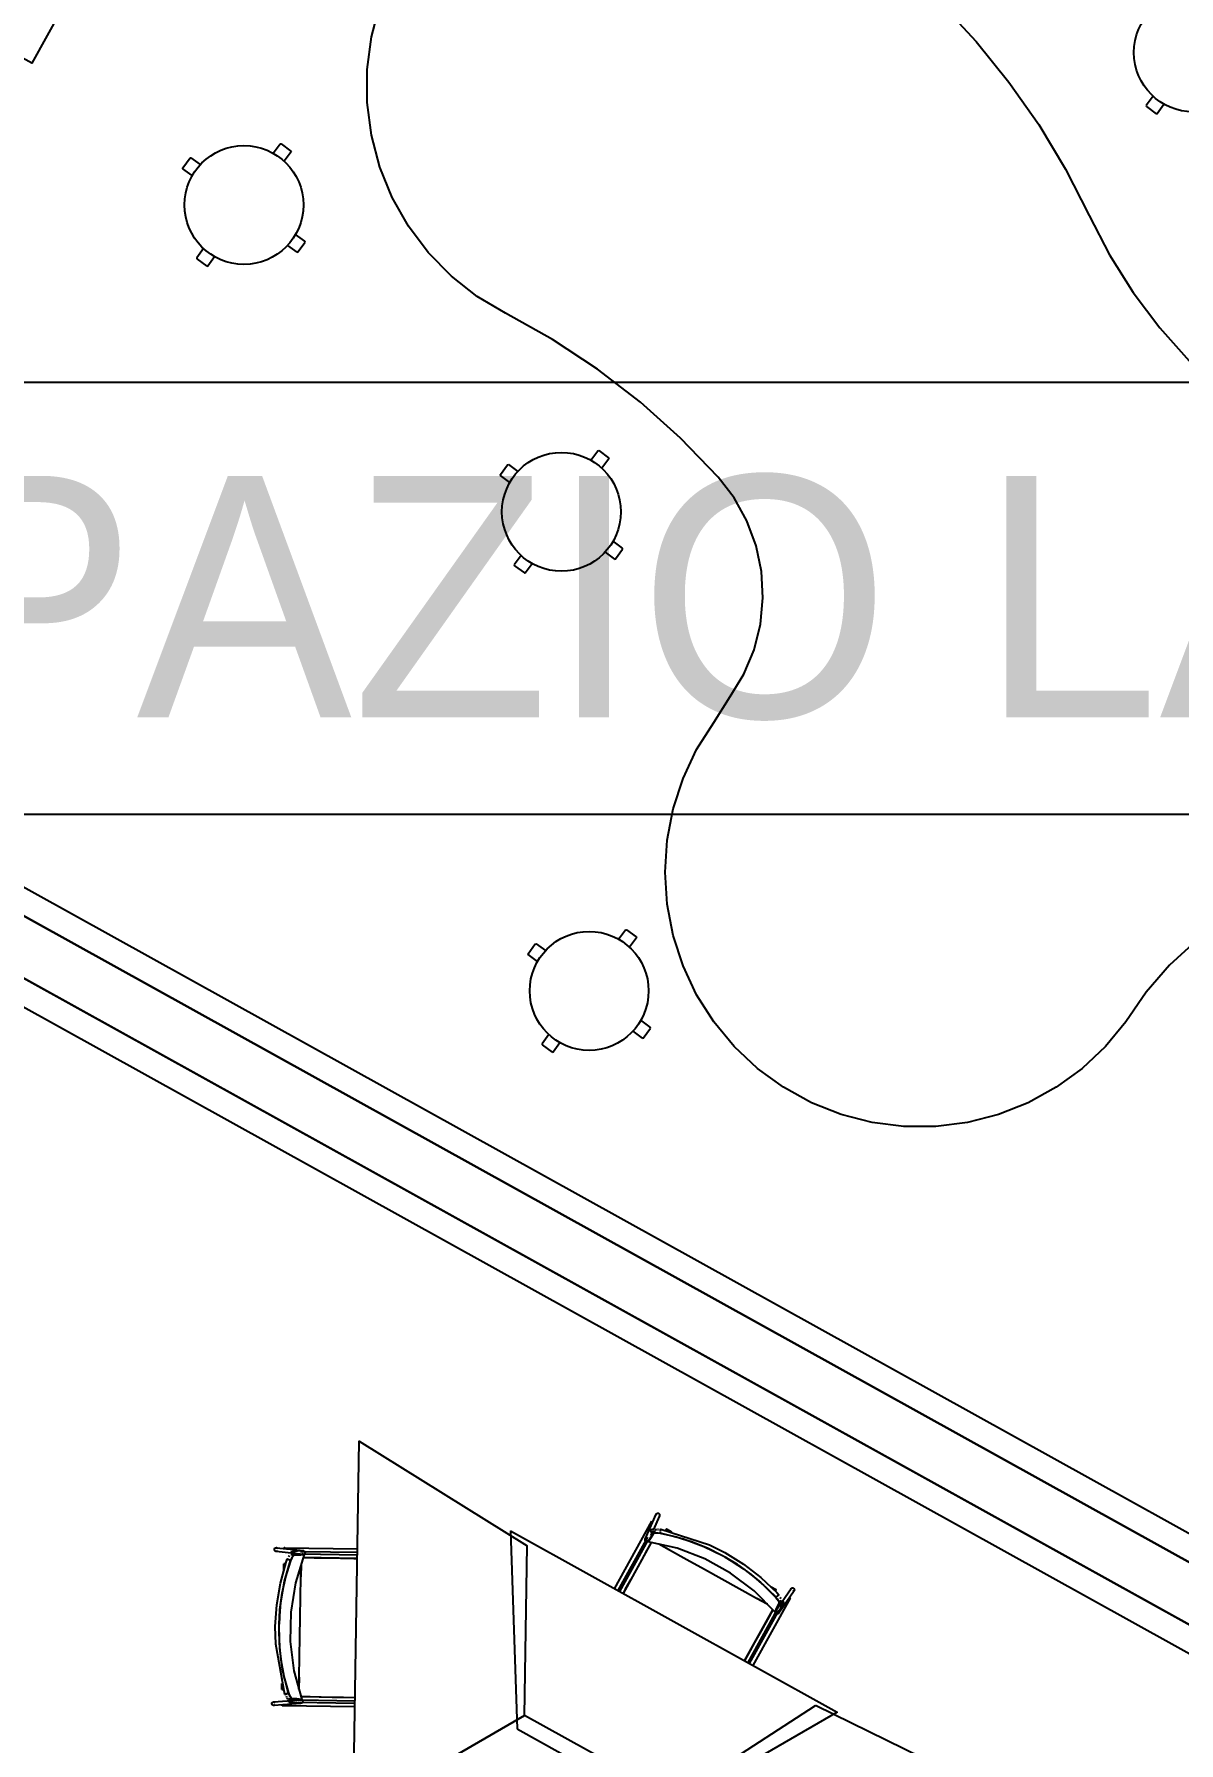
# Model space of a CAD drawing. Header units: metres. Extents: x 3.2 to 22.3, y 0.7 to 22.8.
# Drawn here: x 8.788 to 10.115, y 14.774 to 16.754 of the extents above; entities that cross this region are included whole.
import ezdxf

# ---------------------------------------------------------------- set-up
doc = ezdxf.new("R2010")
doc.units = ezdxf.units.M
for name, color, linetype in [('ARREDI', 9, 'Continuous'), ('PARETI_STRUTTURE', 7, 'Continuous'), ('PORTE_SCALE', 2, 'Continuous'), ('WAYFINDING_RIQUADRI', 7, 'Continuous'), ('WAYFINDING_TESTI', 7, 'Continuous')]:
    doc.layers.add(name, color=color, linetype=linetype)

msp = doc.modelspace()

# ---------------------------------------------------------------- linework, layer by layer
at = {"layer": 'ARREDI'}
for points in [[(10.1355, 15.7031), (10.1048, 15.675), (10.0775, 15.6435), (10.0541, 15.6091), (10.0305, 15.5805), (10.0034, 15.5552), (9.9734, 15.5334), (9.9409, 15.5155), (9.9064, 15.5019), (9.8705, 15.4926), (9.8337, 15.488), (9.7967, 15.488), (9.7599, 15.4926), (9.7239, 15.5019), (9.6895, 15.5155), (9.657, 15.5334), (9.627, 15.5552), (9.5999, 15.5806), (9.5763, 15.6091), (9.5564, 15.6405), (9.5406, 15.674), (9.5292, 15.7093), (9.5222, 15.7457), (9.5199, 15.7827), (9.5222, 15.8197), (9.5292, 15.8562), (9.5406, 15.8914), (9.5564, 15.925), (9.5763, 15.9563), (9.5953, 15.9861), (9.6112, 16.0122), (9.623, 16.0404), (9.6304, 16.0701), (9.6333, 16.1005), (9.6316, 16.1311), (9.6254, 16.161), (9.6147, 16.1897), (9.5999, 16.2164), (9.5812, 16.2406), (9.5378, 16.2856), (9.4912, 16.3274), (9.4416, 16.3655), (9.3894, 16.3999), (9.3348, 16.4304), (9.302, 16.4499), (9.272, 16.4735), (9.2452, 16.5008), (9.2223, 16.5313), (9.2034, 16.5645), (9.189, 16.5999), (9.1793, 16.6368), (9.1744, 16.6747), (9.1744, 16.7128), (9.1794, 16.7507), (9.1892, 16.7876)], [(9.8394, 16.7893), (9.8805, 16.7453), (9.9185, 16.6984), (9.953, 16.649), (9.984, 16.5973), (10.0113, 16.5436), (10.0349, 16.498), (10.0623, 16.4545), (10.0933, 16.4135), (10.1276, 16.3753)], [(10.0855, 16.682), (10.0776, 16.6712)], [(10.0903, 16.6619), (10.0982, 16.6727)], [(10.0776, 16.6712), (10.0778, 16.6701)], [(10.0778, 16.6701), (10.0892, 16.6617)], [(10.0892, 16.6617), (10.0903, 16.6619)], [(9.0655, 16.6158), (9.0735, 16.6266)], [(9.0735, 16.6266), (9.0746, 16.6268)], [(9.0746, 16.6268), (9.086, 16.6184)], [(9.0862, 16.6173), (9.0782, 16.6065)], [(9.086, 16.6184), (9.0862, 16.6173)], [(8.9606, 16.599), (8.969, 16.6104)], [(8.9607, 16.5979), (8.9606, 16.599)], [(8.9716, 16.59), (8.9608, 16.5979)], [(8.969, 16.6104), (8.9701, 16.6106)], [(8.9701, 16.6106), (8.9809, 16.6027)], [(9.1022, 16.5139), (9.0913, 16.5218)], [(8.9847, 16.5053), (8.9768, 16.4945)], [(8.9768, 16.4945), (8.9769, 16.4934)], [(8.9895, 16.4852), (8.9974, 16.496)], [(9.0821, 16.5091), (9.0929, 16.5012)], [(9.0929, 16.5012), (9.094, 16.5014)], [(9.094, 16.5014), (9.1023, 16.5128)], [(9.1023, 16.5128), (9.1022, 16.5139)], [(8.9769, 16.4934), (8.9884, 16.485)], [(8.9884, 16.485), (8.9895, 16.4852)], [(9.4337, 16.2602), (9.4417, 16.271)], [(9.4417, 16.271), (9.4428, 16.2712)], [(9.4428, 16.2712), (9.4542, 16.2628)], [(9.4544, 16.2617), (9.4464, 16.2509)], [(9.4542, 16.2628), (9.4544, 16.2617)], [(9.3288, 16.2434), (9.3371, 16.2549)], [(9.3289, 16.2423), (9.3288, 16.2434)], [(9.3398, 16.2344), (9.3289, 16.2423)], [(9.3372, 16.2549), (9.3382, 16.255)], [(9.3383, 16.255), (9.3491, 16.2471)], [(9.4704, 16.1583), (9.4595, 16.1663)], [(9.4705, 16.1572), (9.4704, 16.1583)], [(9.3529, 16.1497), (9.345, 16.1389)], [(9.345, 16.1389), (9.3451, 16.1378)], [(9.3577, 16.1296), (9.3656, 16.1404)], [(9.4502, 16.1535), (9.4611, 16.1456)], [(9.4611, 16.1456), (9.4622, 16.1458)], [(9.4622, 16.1458), (9.4705, 16.1572)], [(9.3451, 16.1378), (9.3566, 16.1294)], [(9.3566, 16.1294), (9.3577, 16.1296)], [(9.4659, 15.705), (9.4739, 15.7158)], [(9.4739, 15.7158), (9.475, 15.716)], [(9.4749, 15.716), (9.4864, 15.7076)], [(9.4866, 15.7065), (9.4786, 15.6957)], [(9.4864, 15.7076), (9.4866, 15.7065)], [(9.361, 15.6882), (9.3693, 15.6996)], [(9.3611, 15.6871), (9.361, 15.6882)], [(9.372, 15.6792), (9.3611, 15.6871)], [(9.3694, 15.6996), (9.3704, 15.6998)], [(9.3705, 15.6998), (9.3813, 15.6919)], [(9.5026, 15.6031), (9.4917, 15.611)], [(9.3851, 15.5945), (9.3771, 15.5837)], [(9.3772, 15.5837), (9.3773, 15.5826)], [(9.3899, 15.5744), (9.3978, 15.5852)], [(9.4824, 15.5983), (9.4933, 15.5904)], [(9.4933, 15.5904), (9.4944, 15.5906)], [(9.4944, 15.5905), (9.5027, 15.602)], [(9.5027, 15.602), (9.5026, 15.6031)], [(9.3773, 15.5826), (9.3888, 15.5742)], [(9.3888, 15.5742), (9.3899, 15.5744)], [(9.1581, 14.6903), (9.1651, 15.1234), (9.36, 15.0021)], [(9.5046, 15.0303), (9.5046, 15.0304)], [(9.5046, 15.0303), (9.5049, 15.0302), (9.5053, 15.0299)], [(9.5053, 15.0299), (9.5059, 15.0296)], [(9.5093, 15.0369), (9.5092, 15.0376), (9.5093, 15.0384), (9.5093, 15.0386), (9.5093, 15.0386), (9.5096, 15.039), (9.5101, 15.0396), (9.5108, 15.0399), (9.5116, 15.0399), (9.5123, 15.0397), (9.5129, 15.0392), (9.5133, 15.0386)], [(9.5133, 15.0386), (9.5135, 15.0379), (9.5134, 15.0371), (9.5133, 15.0369), (9.5133, 15.0369), (9.5131, 15.0365), (9.5125, 15.036)], [(9.3404, 15.0192), (9.7192, 14.8092), (9.5204, 14.6943)], [(9.3404, 15.0192), (9.3483, 14.7898)], [(9.4968, 15.0081), (9.4966, 15.0088), (9.4967, 15.0095), (9.4968, 15.0098), (9.4968, 15.0098), (9.497, 15.0102), (9.4975, 15.0107), (9.4982, 15.011), (9.499, 15.011)], [(9.6519, 14.9362), (9.6495, 14.9308), (9.6471, 14.9254), (9.623, 14.9497), (9.5957, 14.9704), (9.5657, 14.987), (9.5337, 14.9992), (9.5003, 15.0067), (9.5036, 15.0116), (9.5069, 15.0165), (9.5077, 15.0169), (9.5094, 15.017), (9.5117, 15.0169), (9.5141, 15.0166)], [(9.5032, 15.0141), (9.5041, 15.0155), (9.5065, 15.019)], [(9.5035, 15.0183), (9.5033, 15.019), (9.5034, 15.0197), (9.5037, 15.0203), (9.5037, 15.0204), (9.5042, 15.0209), (9.5043, 15.0209), (9.505, 15.0212), (9.5057, 15.0212), (9.5064, 15.021), (9.507, 15.0205)], [(9.5074, 15.0199), (9.5076, 15.0192), (9.5075, 15.0184), (9.5073, 15.0179), (9.5072, 15.0178), (9.5067, 15.0173), (9.506, 15.017), (9.5052, 15.017), (9.5045, 15.0172), (9.5039, 15.0177), (9.5035, 15.0183)], [(9.5069, 15.0166), (9.5076, 15.0169), (9.5093, 15.0171), (9.5116, 15.017), (9.5141, 15.0166)], [(9.5099, 15.0209), (9.5082, 15.0207)], [(9.5082, 15.0208), (9.5098, 15.0209)], [(9.5108, 15.0208), (9.5121, 15.0208)], [(9.5122, 15.0208), (9.5111, 15.0208)], [(9.5146, 15.0204), (9.5135, 15.0206)], [(9.5135, 15.0206), (9.5146, 15.0204)], [(9.5142, 15.0183), (9.5141, 15.0177), (9.514, 15.0172), (9.514, 15.017)], [(9.5141, 15.0166), (9.5331, 15.0123), (9.5517, 15.0065), (9.5697, 14.9991), (9.5847, 14.9916)], [(9.5142, 15.0166), (9.5332, 15.0123), (9.5518, 15.0064), (9.5698, 14.9991), (9.5847, 14.9916)], [(9.5143, 15.019), (9.5144, 15.0198), (9.5146, 15.0204)], [(9.5146, 15.0209), (9.5147, 15.0212), (9.5147, 15.0213), (9.5147, 15.0212)], [(9.5213, 15.0218), (9.5212, 15.0215), (9.521, 15.0211), (9.5206, 15.0205), (9.5203, 15.0199)], [(9.0672, 14.9964), (9.0669, 14.9971), (9.0668, 14.9978), (9.067, 14.9985), (9.0674, 14.9992), (9.068, 14.9996), (9.0687, 14.9998), (9.0692, 14.9999), (9.0694, 14.9998), (9.0701, 14.9995), (9.0707, 14.999)], [(9.0705, 14.9962), (9.0699, 14.9958), (9.0692, 14.9955), (9.0687, 14.9955), (9.0685, 14.9956), (9.0678, 14.9959), (9.0672, 14.9964)], [(9.0787, 14.9998), (9.0787, 14.9999), (9.0787, 14.9995), (9.0787, 14.999)], [(9.0787, 14.9983), (9.0787, 14.999)], [(9.0895, 14.991), (9.0954, 14.9914), (9.1013, 14.9918), (9.0912, 14.9591), (9.0858, 14.9253), (9.0852, 14.891), (9.0895, 14.857), (9.0986, 14.824), (9.0927, 14.8246), (9.0869, 14.8252), (9.0861, 14.8257), (9.0852, 14.8271), (9.0843, 14.8292), (9.0834, 14.8315)], [(9.0837, 14.9894), (9.0843, 14.9906)], [(9.0843, 14.9905), (9.0837, 14.9894)], [(9.0859, 14.9936), (9.0861, 14.9943), (9.0865, 14.9949), (9.0871, 14.9954), (9.0871, 14.9954), (9.0878, 14.9956), (9.0879, 14.9956), (9.0885, 14.9956), (9.0892, 14.9953), (9.0897, 14.9947)], [(9.0859, 14.9924), (9.0919, 14.9928), (9.0933, 14.9929)], [(9.0859, 14.9847), (9.0868, 14.987), (9.0879, 14.9891), (9.0888, 14.9905), (9.0895, 14.991)], [(9.0859, 14.9847), (9.0869, 14.9871), (9.0879, 14.9891), (9.0888, 14.9905), (9.0895, 14.991)], [(9.0897, 14.9947), (9.0901, 14.9941), (9.0901, 14.9933), (9.09, 14.9926), (9.0896, 14.992), (9.089, 14.9915), (9.089, 14.9915), (9.0883, 14.9913), (9.0882, 14.9913), (9.0876, 14.9913), (9.0869, 14.9917)], [(9.09, 14.9928), (9.09, 14.9929)], [(9.0981, 14.9943), (9.0983, 14.9951), (9.0987, 14.9957), (9.0993, 14.9961), (9.1, 14.9963), (9.1005, 14.9964), (9.1005, 14.9964), (9.1007, 14.9963), (9.1014, 14.996), (9.102, 14.9955)], [(9.1013, 14.9918), (9.0985, 14.9929)], [(9.0985, 14.9929), (9.1013, 14.9918)], [(9.102, 14.9955), (9.1023, 14.9948), (9.1024, 14.9941), (9.1022, 14.9934), (9.1018, 14.9927), (9.1012, 14.9923)], [(9.3568, 14.8053), (9.36, 15.0021)], [(9.5037, 15.006), (9.4987, 14.9968), (9.4924, 14.9855), (9.4862, 14.9742), (9.4799, 14.9629), (9.4736, 14.9516), (9.471, 14.9468)], [(9.5005, 15.0076), (9.4999, 15.0071), (9.4992, 15.0068), (9.4985, 15.0068), (9.4978, 15.007), (9.4972, 15.0074), (9.4967, 15.0081)], [(9.5006, 15.009), (9.5003, 15.0067)], [(9.5246, 14.9972), (9.5124, 15.004)], [(9.6383, 14.9342), (9.6258, 14.9411), (9.6057, 14.9523), (9.5855, 14.9635), (9.5653, 14.9747), (9.5451, 14.9859), (9.5249, 14.9971), (9.5124, 15.004)], [(9.0733, 14.9281), (9.0759, 14.9471), (9.0802, 14.9661), (9.0859, 14.9848)], [(9.0733, 14.928), (9.0759, 14.947), (9.0801, 14.966), (9.0859, 14.9846)], [(9.08, 14.981), (9.0792, 14.981), (9.0786, 14.981), (9.0781, 14.981), (9.0778, 14.9811)], [(9.0844, 14.9855), (9.0837, 14.9858), (9.083, 14.986), (9.0823, 14.9863), (9.0819, 14.9864), (9.0816, 14.9865), (9.0816, 14.9865), (9.0816, 14.9865), (9.0818, 14.9865)], [(9.0856, 14.9851), (9.0854, 14.9851), (9.085, 14.9853), (9.0844, 14.9855)], [(9.0953, 14.836), (9.0956, 14.8503), (9.0959, 14.8733), (9.0963, 14.8964), (9.0967, 14.9195), (9.097, 14.9426), (9.0974, 14.9656), (9.0977, 14.9799)], [(9.0977, 14.9799), (9.0974, 14.966)], [(9.1003, 14.9884), (9.1131, 14.9882), (9.1283, 14.9879), (9.1436, 14.9877), (9.1589, 14.9875), (9.1629, 14.9874)], [(9.5896, 14.9889), (9.6035, 14.9805)], [(9.6036, 14.9804), (9.5896, 14.9889)], [(9.604, 14.9801), (9.6196, 14.9688), (9.6343, 14.9562), (9.648, 14.9424)], [(9.6041, 14.9801), (9.6196, 14.9688), (9.6344, 14.9561), (9.6481, 14.9423)], [(9.6476, 14.9493), (9.648, 14.9499), (9.6483, 14.9505), (9.6486, 14.9509), (9.6487, 14.9512)], [(9.6654, 14.9512), (9.6655, 14.9519), (9.6658, 14.9524), (9.6658, 14.9524), (9.6659, 14.9526), (9.6665, 14.953), (9.6672, 14.9533)], [(9.6672, 14.9533), (9.668, 14.9533), (9.6686, 14.953), (9.6692, 14.9525), (9.6696, 14.9518), (9.6697, 14.9511), (9.6696, 14.9504), (9.6693, 14.9499), (9.6693, 14.9499), (9.6692, 14.9497), (9.6686, 14.9493), (9.6679, 14.949)], [(9.6384, 14.9342), (9.6261, 14.9409)], [(9.6481, 14.9423), (9.6497, 14.9404), (9.651, 14.9385), (9.6518, 14.937), (9.6519, 14.9362)], [(9.6481, 14.9423), (9.6498, 14.9403), (9.6511, 14.9385), (9.6518, 14.937), (9.6519, 14.9361)], [(9.6495, 14.9433), (9.6491, 14.9429), (9.6487, 14.9426), (9.6486, 14.9424)], [(9.6516, 14.9451), (9.6517, 14.9453), (9.6518, 14.9453), (9.6517, 14.9452), (9.6515, 14.9451), (9.6506, 14.9443), (9.6501, 14.9438), (9.6495, 14.9433)], [(9.6549, 14.9386), (9.6525, 14.9332), (9.6519, 14.9319)], [(9.6552, 14.9342), (9.6544, 14.9342), (9.6537, 14.9345), (9.6531, 14.935), (9.6528, 14.9356), (9.6527, 14.9363), (9.6527, 14.9364), (9.6528, 14.9371), (9.6528, 14.9372), (9.6532, 14.9377), (9.6537, 14.9381), (9.6545, 14.9384)], [(9.654, 14.941), (9.6533, 14.942)], [(9.6533, 14.942), (9.654, 14.941)], [(9.6559, 14.9381), (9.6565, 14.9376), (9.6569, 14.937), (9.657, 14.9363), (9.657, 14.9362), (9.6568, 14.9355), (9.6568, 14.9354), (9.6565, 14.9349), (9.6559, 14.9344), (9.6552, 14.9342)], [(9.6635, 14.9423), (9.6641, 14.9419)], [(9.6648, 14.9415), (9.6648, 14.9415), (9.6648, 14.9415), (9.6645, 14.9417), (9.6641, 14.9419)], [(9.0732, 14.9275), (9.0723, 14.9111)], [(9.0723, 14.9111), (9.0732, 14.9274)], [(9.6446, 14.9279), (9.6384, 14.9167), (9.631, 14.9033), (9.6236, 14.89), (9.6162, 14.8766), (9.6118, 14.8688)], [(9.6471, 14.9254), (9.6494, 14.9273)], [(9.6494, 14.9273), (9.6471, 14.9254)], [(9.6501, 14.9231), (9.6493, 14.9231), (9.6486, 14.9234), (9.6481, 14.9239), (9.6477, 14.9245), (9.6476, 14.9252)], [(9.6508, 14.927), (9.6514, 14.9265), (9.6518, 14.9259), (9.6519, 14.9251), (9.6517, 14.9244), (9.6515, 14.924), (9.6515, 14.924), (9.6514, 14.9238), (9.6508, 14.9233), (9.6501, 14.9231)], [(9.0834, 14.8316), (9.0782, 14.8504), (9.0747, 14.8695), (9.0726, 14.8889), (9.0722, 14.9055)], [(9.0834, 14.8315), (9.0783, 14.8503), (9.0747, 14.8694), (9.0726, 14.8888), (9.0722, 14.9055)], [(9.0754, 14.8355), (9.0754, 14.8355)], [(9.0754, 14.8355), (9.0757, 14.8355), (9.0762, 14.8354), (9.0768, 14.8354), (9.0776, 14.8354)], [(9.0819, 14.8308), (9.0825, 14.831), (9.0829, 14.8311), (9.0831, 14.8312)], [(9.0869, 14.8251), (9.0862, 14.8257), (9.0853, 14.8271), (9.0843, 14.8291), (9.0834, 14.8315)], [(9.0956, 14.8499), (9.0953, 14.836)], [(9.0677, 14.8177), (9.0672, 14.8172), (9.0665, 14.817), (9.0662, 14.8169), (9.0657, 14.817), (9.065, 14.8172), (9.0644, 14.8177), (9.0641, 14.8183), (9.0639, 14.8191), (9.064, 14.8198), (9.0644, 14.8205)], [(9.0644, 14.8205), (9.0649, 14.821), (9.0656, 14.8212), (9.0659, 14.8213), (9.0664, 14.8212), (9.0671, 14.821), (9.0677, 14.8205)], [(9.0758, 14.8175), (9.0758, 14.8182)], [(9.0758, 14.8166), (9.0758, 14.8166), (9.0758, 14.817), (9.0758, 14.8175)], [(9.0819, 14.8308), (9.0812, 14.8305), (9.0804, 14.8303), (9.0798, 14.8301), (9.0793, 14.8299), (9.0791, 14.8299)], [(9.0798, 14.8301), (9.0802, 14.8291)], [(9.0802, 14.8291), (9.0798, 14.8301)], [(9.0806, 14.8279), (9.0811, 14.8268)], [(9.0812, 14.8266), (9.0807, 14.8278)], [(9.0816, 14.8258), (9.0825, 14.8244)], [(9.0825, 14.8243), (9.0816, 14.8257)], [(9.0869, 14.8214), (9.0864, 14.8209), (9.0857, 14.8206), (9.0851, 14.8206), (9.0849, 14.8206), (9.0843, 14.8208), (9.0842, 14.8208), (9.0837, 14.8213), (9.0833, 14.8219), (9.0832, 14.8227), (9.0833, 14.8234)], [(9.0836, 14.8241), (9.0842, 14.8246), (9.0849, 14.8248), (9.0855, 14.8249), (9.0856, 14.8249), (9.0863, 14.8246), (9.0863, 14.8246), (9.0869, 14.8242), (9.0872, 14.8235), (9.0874, 14.8228), (9.0873, 14.822), (9.0869, 14.8214)], [(9.0907, 14.8231), (9.0891, 14.8232), (9.0848, 14.8237)], [(9.0923, 14.8229), (9.0933, 14.8228)], [(9.0991, 14.8202), (9.0986, 14.8197), (9.0979, 14.8195), (9.0976, 14.8194), (9.0971, 14.8194), (9.0964, 14.8197), (9.0958, 14.8202), (9.0954, 14.8208)], [(9.0965, 14.8232), (9.0986, 14.824)], [(9.0977, 14.8274), (9.1081, 14.8272), (9.1339, 14.8268), (9.1469, 14.8266), (9.1598, 14.8264)], [(9.0978, 14.8237), (9.0985, 14.8235), (9.0991, 14.823), (9.0994, 14.8224), (9.0996, 14.8216), (9.0995, 14.8209), (9.0991, 14.8202)], [(9.529, 14.7098), (9.6943, 14.8168)], [(9.5369, 14.4803), (9.9004, 14.7158), (9.6943, 14.8168)], [(9.5369, 14.4804), (9.1581, 14.6903), (9.3568, 14.8053)], [(9.529, 14.7098), (9.3568, 14.8053), (9.1581, 14.6903)], [(9.3483, 14.7898), (9.5204, 14.6943)]]:
    msp.add_lwpolyline(points, dxfattribs=at)
for centre in [(10.1323, 16.7326), (9.0315, 16.5559), (9.3996, 16.2003), (9.4318, 15.6451)]:
    msp.add_circle(centre, 0.0689, dxfattribs=at)
at = {"layer": 'PARETI_STRUTTURE'}
for points in [[(8.9697, 17.1135), (8.9955, 17.0992), (8.7855, 16.7204), (8.7597, 16.7347), (8.5306, 16.3215)], [(8.3784, 15.986), (10.6502, 14.7267)], [(10.5244, 14.6906), (8.3077, 15.9194), (8.3383, 15.9745)], [(8.3641, 15.9602), (10.6101, 14.7152), (10.5795, 14.6601)], [(10.6101, 14.7152), (8.3641, 15.9602)], [(8.3336, 15.9051), (10.5244, 14.6906), (10.5101, 14.6648), (8.3192, 15.8793)], [(9.4613, 14.9522), (9.5046, 15.0304)], [(9.4968, 15.0098), (9.5093, 15.0386)], [(9.5133, 15.0369), (9.506, 15.0202)], [(9.4994, 15.012), (9.465, 14.9501)], [(9.5009, 15.0081), (9.5073, 15.0179)], [(9.5056, 15.0193), (9.5037, 15.0148)], [(9.5045, 15.0162), (9.505, 15.0171)], [(9.514, 15.017), (9.5169, 15.0164), (9.5411, 15.0101), (9.5646, 15.0014), (9.5871, 14.9903)], [(9.5147, 15.0213), (9.5712, 15.0032), (9.5892, 14.9941)], [(9.5213, 15.0218), (9.5276, 15.0183)], [(9.1, 14.9921), (9.0687, 14.9955)], [(9.0692, 14.9998), (9.1005, 14.9964)], [(9.0787, 14.9998), (9.1631, 14.9985)], [(9.0997, 14.9962), (9.0879, 14.9956)], [(9.0882, 14.9913), (9.0882, 14.9913), (9.0883, 14.9913), (9.0885, 14.9913), (9.0886, 14.9913), (9.0887, 14.9913), (9.0889, 14.9913), (9.0891, 14.9913), (9.0893, 14.9913), (9.0894, 14.9913), (9.0895, 14.9914), (9.0896, 14.9914), (9.0898, 14.9914), (9.0899, 14.9914), (9.09, 14.9914), (9.0902, 14.9914), (9.0903, 14.9914), (9.0906, 14.9914), (9.0907, 14.9914), (9.0908, 14.9914), (9.091, 14.9914), (9.0911, 14.9914), (9.0912, 14.9914), (9.0914, 14.9914), (9.0915, 14.9915), (9.0916, 14.9915), (9.0917, 14.9915), (9.0919, 14.9915), (9.092, 14.9915), (9.0923, 14.9915), (9.0924, 14.9915), (9.0925, 14.9915), (9.0927, 14.9915), (9.0928, 14.9915), (9.0929, 14.9915), (9.0931, 14.9915), (9.0932, 14.9915), (9.0933, 14.9915), (9.0935, 14.9916), (9.0937, 14.9916), (9.0938, 14.9916), (9.094, 14.9916), (9.0941, 14.9916), (9.0942, 14.9916), (9.0944, 14.9916), (9.0945, 14.9916), (9.0946, 14.9916), (9.0948, 14.9916), (9.0949, 14.9916), (9.095, 14.9916), (9.0951, 14.9916), (9.0954, 14.9916), (9.0956, 14.9917), (9.0957, 14.9917), (9.0958, 14.9917), (9.0959, 14.9917), (9.0961, 14.9917), (9.0962, 14.9917), (9.0963, 14.9917), (9.0965, 14.9917), (9.0966, 14.9917), (9.0969, 14.9917), (9.097, 14.9917), (9.0971, 14.9917), (9.0972, 14.9917), (9.0974, 14.9917), (9.0975, 14.9918), (9.0976, 14.9918), (9.0978, 14.9918), (9.0979, 14.9918), (9.098, 14.9918), (9.0982, 14.9918), (9.0983, 14.9918), (9.0986, 14.9918), (9.0987, 14.9918), (9.0988, 14.9918), (9.099, 14.9918), (9.0991, 14.9918), (9.0992, 14.9918), (9.0993, 14.9918), (9.0995, 14.9918), (9.0996, 14.9918), (9.0997, 14.9919), (9.0999, 14.9919)], [(9.09, 14.9929), (9.0919, 14.9928)], [(9.1002, 14.9952), (9.0972, 14.9952)], [(9.099, 14.9927), (9.163, 14.9917)], [(9.163, 14.9942), (9.1004, 14.9952)], [(9.4672, 14.9489), (9.5003, 15.0087)], [(9.5038, 15.0059), (9.471, 14.9468)], [(9.5012, 15.009), (9.5007, 15.008)], [(9.5871, 14.9903), (9.5897, 14.9889), (9.6108, 14.9754), (9.6305, 14.9599), (9.6485, 14.9424)], [(9.5892, 14.9941), (9.6107, 14.9808), (9.6308, 14.9653), (9.6492, 14.948), (9.6518, 14.9453)], [(9.0679, 14.9084), (9.0696, 14.9336), (9.0737, 14.9586), (9.0804, 14.983), (9.0816, 14.9865)], [(9.0722, 14.9083), (9.0723, 14.9112), (9.0743, 14.9362), (9.0787, 14.9609), (9.0856, 14.9851)], [(9.0776, 14.9734), (9.0778, 14.9811)], [(9.1629, 14.9874), (9.1003, 14.9884)], [(9.642, 14.9549), (9.6487, 14.9512)], [(9.6479, 14.9264), (9.6658, 14.9524)], [(9.6648, 14.9415), (9.6215, 14.8634)], [(9.6478, 14.9266), (9.6479, 14.9267), (9.648, 14.9269), (9.648, 14.927), (9.6481, 14.9271), (9.6481, 14.9272), (9.6482, 14.9273), (9.6482, 14.9275), (9.6483, 14.9276), (9.6483, 14.9277), (9.6484, 14.9278), (9.6485, 14.9279), (9.6485, 14.928), (9.6486, 14.9283), (9.6487, 14.9284), (9.6487, 14.9285), (9.6488, 14.9286), (9.6489, 14.9288), (9.6489, 14.9289), (9.649, 14.929), (9.649, 14.9291), (9.6491, 14.9292), (9.6491, 14.9293), (9.6492, 14.9295), (9.6492, 14.9296), (9.6494, 14.9298), (9.6494, 14.9299), (9.6495, 14.9301), (9.6495, 14.9302), (9.6496, 14.9303), (9.6496, 14.9304), (9.6497, 14.9305), (9.6497, 14.9306), (9.6498, 14.9308), (9.6499, 14.9309), (9.6499, 14.931), (9.65, 14.9311), (9.6501, 14.9314), (9.6501, 14.9315), (9.6502, 14.9316), (9.6503, 14.9317), (9.6503, 14.9318), (9.6504, 14.932), (9.6504, 14.9321), (9.6505, 14.9322), (9.6505, 14.9323), (9.6506, 14.9324), (9.6506, 14.9325), (9.6507, 14.9327), (9.6508, 14.9329), (9.6509, 14.933), (9.6509, 14.9331), (9.651, 14.9333), (9.651, 14.9334), (9.6511, 14.9335), (9.6511, 14.9336), (9.6512, 14.9337), (9.6513, 14.9339), (9.6513, 14.934), (9.6514, 14.9342), (9.6515, 14.9343), (9.6515, 14.9345), (9.6516, 14.9346), (9.6516, 14.9347), (9.6517, 14.9348), (9.6518, 14.9349), (9.6518, 14.935), (9.6519, 14.9352), (9.6519, 14.9353), (9.652, 14.9354), (9.6521, 14.9355), (9.6522, 14.9358), (9.6522, 14.9359), (9.6523, 14.936), (9.6523, 14.9361), (9.6524, 14.9362), (9.6524, 14.9363), (9.6525, 14.9365), (9.6526, 14.9366), (9.6526, 14.9367), (9.6527, 14.9368), (9.6527, 14.9369), (9.6528, 14.937), (9.6528, 14.9372), (9.6528, 14.9372)], [(9.6693, 14.9499), (9.6515, 14.924)], [(9.6518, 14.9248), (9.6568, 14.9354)], [(9.6534, 14.9349), (9.6529, 14.934)], [(9.6118, 14.8688), (9.6446, 14.9279)], [(9.649, 14.927), (9.6156, 14.8667)], [(9.6177, 14.8655), (9.6505, 14.9246)], [(9.6506, 14.9248), (9.6521, 14.9274)], [(9.079, 14.8298), (9.0684, 14.8882), (9.0679, 14.9084)], [(9.0831, 14.8312), (9.0823, 14.8341), (9.0764, 14.8584), (9.0731, 14.8833), (9.0722, 14.9083)], [(9.0754, 14.8354), (9.0755, 14.8426)], [(9.0659, 14.8213), (9.0973, 14.8237)], [(9.0976, 14.8194), (9.0662, 14.8169)], [(9.1601, 14.8153), (9.0758, 14.8166)], [(9.0971, 14.8239), (9.0855, 14.8249)], [(9.0891, 14.8232), (9.0872, 14.8232)], [(9.0944, 14.8207), (9.1602, 14.8196)], [(9.1602, 14.8221), (9.0969, 14.8231)], [(9.0977, 14.8274), (9.1603, 14.8264)]]:
    msp.add_lwpolyline(points, dxfattribs=at)
at = {"layer": 'PORTE_SCALE'}
msp.add_arc((8.9354, 12.8896), 1.9367, 85.2197, 85.5677, dxfattribs=at)
at = {"layer": 'WAYFINDING_RIQUADRI'}
msp.add_lwpolyline([(8.5, 15.85), (10.5, 15.85), (10.5, 16.35), (8.5, 16.35)], close=True, dxfattribs=at)

# ---------------------------------------------------------------- texts
at = {"layer": 'WAYFINDING_TESTI', "insert": (9.5, 16.1), "char_height": 0.28, "attachment_point": 5}
msp.add_mtext('SPAZIO LAB', dxfattribs=at)

doc.saveas('drawing.dxf')
